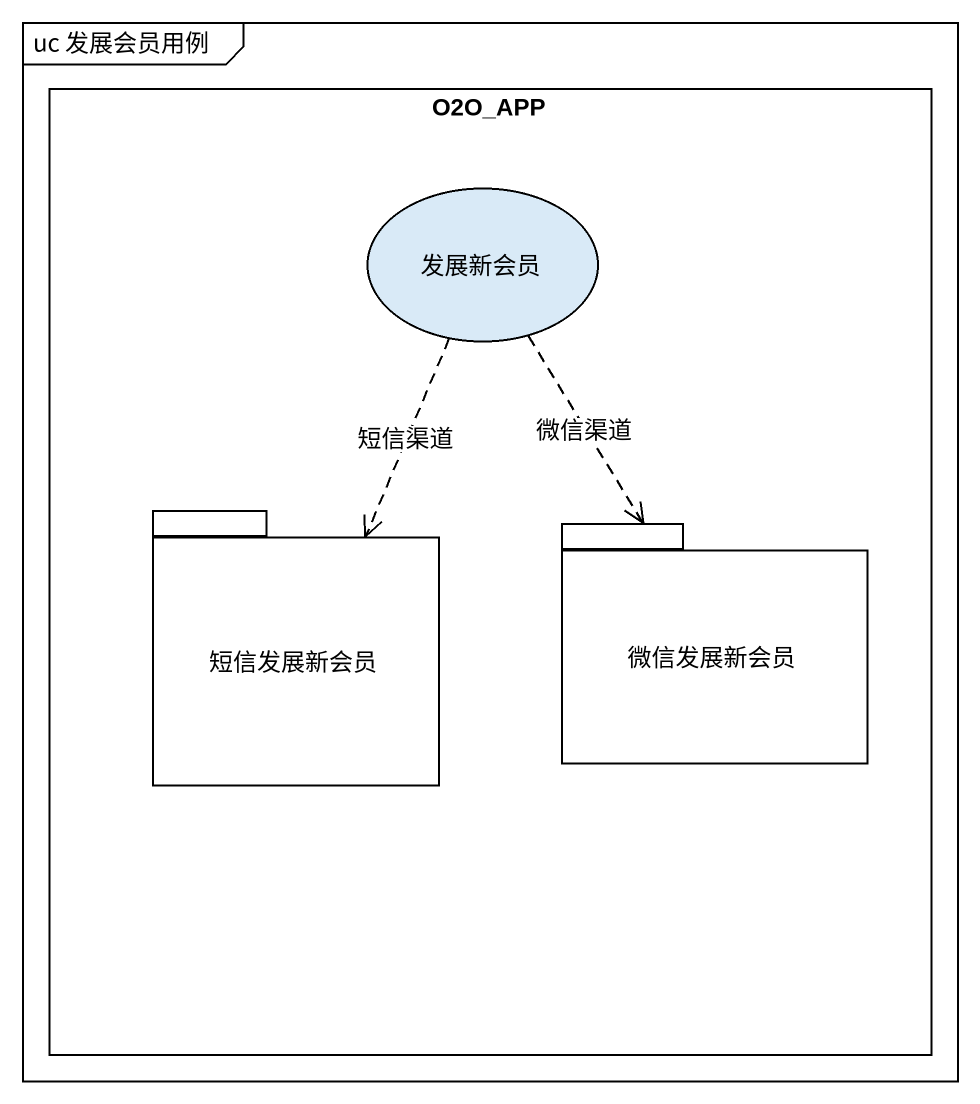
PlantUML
@startuml
mainframe uc 发展会员用例
rectangle O2O_APP {
  usecase 发展新会员
  package 短信发展新会员 {
  }
  package 微信发展新会员 {
  }
}
发展新会员 ..> 短信发展新会员 : 短信渠道
发展新会员 ..> 微信发展新会员 : 微信渠道
@enduml
